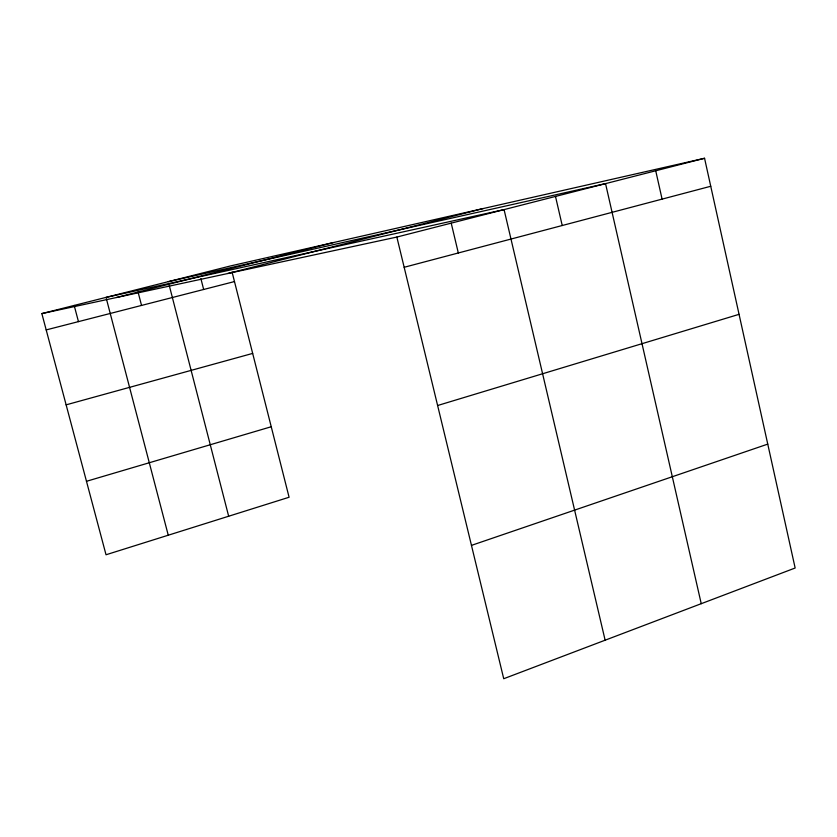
<?xml version="1.0" encoding="UTF-8"?>
<svg xmlns="http://www.w3.org/2000/svg" width="837" height="837" viewBox="0 0 837 837"><rect width="100%" height="100%" fill="white"/><g stroke="black" fill="none" stroke-linecap="round" stroke-linejoin="round"><path stroke-width="1.26" d="M471.461 545.379L767.759 444.112M437.615 405.516L739.061 314.335M86.473 481.296L271.24 426.744M66.123 404.846L252.669 353.413M404.166 267.285L710.749 186.264M46.192 329.914L234.486 281.567M396.853 237.059L704.555 158.277L795.15 568.009L503.728 678.723L396.853 237.059L41.85 313.603L106.027 554.764L289.089 497.251L232.048 271.952M116.605 297.491L333.293 242.594M227.769 273.511L483.148 208.559M41.85 313.603L230.531 265.936L704.555 158.277M168.289 281.661L605.549 183.627L701.239 603.686M106.027 297.397L504.073 209.606L605.13 640.2M74.179 305.442L78.458 321.628M106.351 298.631L168.258 535.22M138.032 291.925L141.537 305.432M169.231 285.323L228.668 516.241M200.88 278.585L203.663 289.476M451.216 223.134L458.32 252.973M555.496 196.433L562.223 225.509M655.727 170.779L662.088 199.122"/></g></svg>
